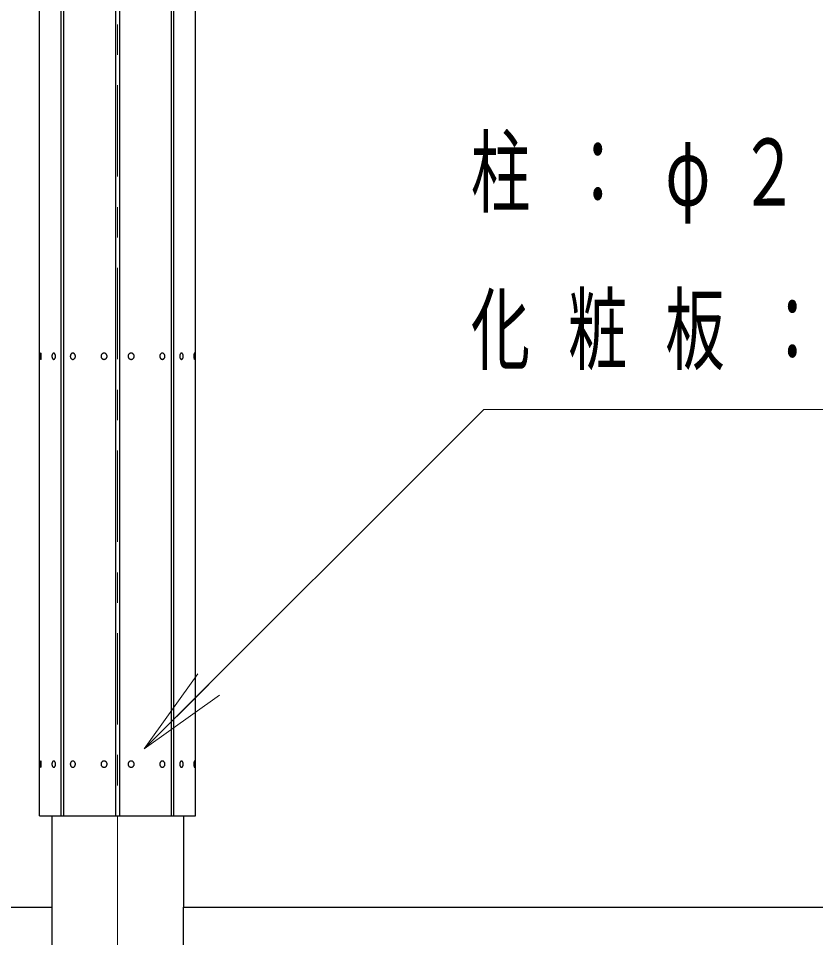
# Model space of a CAD drawing. Units: millimetres on the paper, scale 1:50. Extents: x -365 to 10, y -38 to 257.
# Drawn here: x -85.77 to -59.56, y 165.8 to 196 of the extents above; entities that cross this region are included whole.
import ezdxf

# ---------------------------------------------------------------- set-up
doc = ezdxf.new("R2010")
doc.units = ezdxf.units.MM
doc.linetypes.add('USER2', pattern=[6, 3, -1, 1, -1])
doc.layers.add('LY_1', color=7, linetype='Continuous', lineweight=25)
doc.styles.add('ＭＳ ゴシック', font='')
doc.styles.get('ＭＳ ゴシック').set_extended_font_data('MS Gothic')

msp = doc.modelspace()

# ---------------------------------------------------------------- linework, layer by layer
at = {"layer": 'LY_1', "linetype": 'USER2', "lineweight": 13}
for q in [(-82.507, 230.028), (-82.507, 147.759)]:
    msp.add_line((-82.507, 166.804), q, dxfattribs=at)
at = {"layer": 'LY_1'}
for p, q in [((-85.07, 169.804), (-85.07, 213.404)), ((-84.36, 169.804), (-84.36, 213.404)), ((-84.276, 169.804), (-84.276, 213.404)), ((-82.566, 169.804), (-82.566, 213.404)), ((-82.447, 213.404), (-82.447, 169.804)), ((-80.737, 169.804), (-80.737, 213.404)), ((-80.653, 169.804), (-80.653, 213.404)), ((-79.944, 169.804), (-79.944, 213.404)), ((-85.07, 169.804), (-79.944, 169.804)), ((-84.67, 169.804), (-84.67, 166.804)), ((-80.344, 169.804), (-80.344, 166.804)), ((-91.507, 166.804), (-84.67, 166.804)), ((-84.67, 166.804), (-84.67, 157.984)), ((-80.344, 166.804), (-10.214, 166.804)), ((-80.344, 157.984), (-80.344, 166.804))]:
    msp.add_line(p, q, dxfattribs=at)
at = {"layer": 'LY_1', "lineweight": 13}
for p, q in [((-81.633, 172.001), (-79.864, 174.475)), ((-81.633, 172.001), (-79.511, 174.121)), ((-79.157, 173.768), (-81.633, 172.001))]:
    msp.add_line(p, q, dxfattribs=at)
at = {"layer": 'LY_1'}
for points in [[(-85.031, 185.006), (-85.032, 185.006), (-85.034, 185.004), (-85.035, 185.003), (-85.037, 185), (-85.038, 184.996), (-85.039, 184.992), (-85.04, 184.987), (-85.042, 184.982), (-85.043, 184.976), (-85.044, 184.969), (-85.045, 184.962), (-85.045, 184.955), (-85.046, 184.947), (-85.047, 184.939), (-85.047, 184.93), (-85.047, 184.921), (-85.048, 184.912), (-85.048, 184.904), (-85.048, 184.895), (-85.047, 184.886), (-85.047, 184.877), (-85.047, 184.869), (-85.046, 184.86), (-85.045, 184.852), (-85.045, 184.845), (-85.044, 184.838), (-85.043, 184.831), (-85.042, 184.825), (-85.04, 184.82), (-85.039, 184.815), (-85.038, 184.811), (-85.037, 184.807), (-85.035, 184.805), (-85.034, 184.803), (-85.032, 184.801), (-85.031, 184.801), (-85.029, 184.801), (-85.028, 184.803), (-85.026, 184.805), (-85.025, 184.807), (-85.024, 184.811), (-85.022, 184.815), (-85.021, 184.82), (-85.02, 184.825), (-85.019, 184.831), (-85.018, 184.838), (-85.017, 184.845), (-85.016, 184.852), (-85.015, 184.86), (-85.015, 184.869), (-85.014, 184.877), (-85.014, 184.886), (-85.014, 184.895), (-85.014, 184.904), (-85.014, 184.912), (-85.014, 184.921), (-85.014, 184.93), (-85.015, 184.939), (-85.015, 184.947), (-85.016, 184.955), (-85.017, 184.962), (-85.018, 184.969), (-85.019, 184.976), (-85.02, 184.982), (-85.021, 184.987), (-85.022, 184.992), (-85.024, 184.996), (-85.025, 185), (-85.026, 185.003), (-85.028, 185.004), (-85.029, 185.006)], [(-84.606, 185.006), (-84.611, 185.006), (-84.616, 185.004), (-84.621, 185.003), (-84.626, 185), (-84.631, 184.996), (-84.636, 184.992), (-84.64, 184.987), (-84.644, 184.982), (-84.648, 184.976), (-84.651, 184.969), (-84.654, 184.962), (-84.657, 184.955), (-84.659, 184.947), (-84.661, 184.939), (-84.663, 184.93), (-84.664, 184.921), (-84.665, 184.912), (-84.665, 184.904), (-84.665, 184.895), (-84.664, 184.886), (-84.663, 184.877), (-84.661, 184.869), (-84.659, 184.86), (-84.657, 184.852), (-84.654, 184.845), (-84.651, 184.838), (-84.648, 184.831), (-84.644, 184.825), (-84.64, 184.82), (-84.636, 184.815), (-84.631, 184.811), (-84.626, 184.807), (-84.621, 184.805), (-84.616, 184.803), (-84.611, 184.801), (-84.606, 184.801), (-84.601, 184.801), (-84.596, 184.803), (-84.591, 184.805), (-84.586, 184.807), (-84.582, 184.811), (-84.577, 184.815), (-84.573, 184.82), (-84.569, 184.825), (-84.565, 184.831), (-84.562, 184.838), (-84.558, 184.845), (-84.556, 184.852), (-84.553, 184.86), (-84.551, 184.869), (-84.55, 184.877), (-84.549, 184.886), (-84.548, 184.895), (-84.548, 184.904), (-84.548, 184.912), (-84.549, 184.921), (-84.55, 184.93), (-84.551, 184.939), (-84.553, 184.947), (-84.556, 184.955), (-84.558, 184.962), (-84.562, 184.969), (-84.565, 184.976), (-84.569, 184.982), (-84.573, 184.987), (-84.577, 184.992), (-84.582, 184.996), (-84.586, 185), (-84.591, 185.003), (-84.596, 185.004), (-84.601, 185.006)], [(-83.977, 185.006), (-83.985, 185.006), (-83.992, 185.004), (-83.999, 185.003), (-84.006, 185), (-84.013, 184.996), (-84.019, 184.992), (-84.026, 184.987), (-84.031, 184.982), (-84.037, 184.976), (-84.042, 184.969), (-84.046, 184.962), (-84.05, 184.955), (-84.054, 184.947), (-84.056, 184.939), (-84.059, 184.93), (-84.06, 184.921), (-84.061, 184.912), (-84.061, 184.904), (-84.061, 184.895), (-84.06, 184.886), (-84.059, 184.877), (-84.056, 184.869), (-84.054, 184.86), (-84.05, 184.852), (-84.046, 184.845), (-84.042, 184.838), (-84.037, 184.831), (-84.031, 184.825), (-84.026, 184.82), (-84.019, 184.815), (-84.013, 184.811), (-84.006, 184.807), (-83.999, 184.805), (-83.992, 184.803), (-83.985, 184.801), (-83.977, 184.801), (-83.97, 184.801), (-83.963, 184.803), (-83.956, 184.805), (-83.949, 184.807), (-83.942, 184.811), (-83.935, 184.815), (-83.929, 184.82), (-83.923, 184.825), (-83.918, 184.831), (-83.913, 184.838), (-83.909, 184.845), (-83.905, 184.852), (-83.901, 184.86), (-83.899, 184.869), (-83.896, 184.877), (-83.895, 184.886), (-83.894, 184.895), (-83.893, 184.904), (-83.894, 184.912), (-83.895, 184.921), (-83.896, 184.93), (-83.899, 184.939), (-83.901, 184.947), (-83.905, 184.955), (-83.909, 184.962), (-83.913, 184.969), (-83.918, 184.976), (-83.923, 184.982), (-83.929, 184.987), (-83.935, 184.992), (-83.942, 184.996), (-83.949, 185), (-83.956, 185.003), (-83.963, 185.004), (-83.97, 185.006)], [(-82.952, 185.006), (-82.961, 185.006), (-82.97, 185.004), (-82.978, 185.003), (-82.986, 185), (-82.994, 184.996), (-83.002, 184.992), (-83.01, 184.987), (-83.016, 184.982), (-83.023, 184.976), (-83.029, 184.969), (-83.034, 184.962), (-83.039, 184.955), (-83.043, 184.947), (-83.046, 184.939), (-83.049, 184.93), (-83.051, 184.921), (-83.052, 184.912), (-83.052, 184.904), (-83.052, 184.895), (-83.051, 184.886), (-83.049, 184.877), (-83.046, 184.869), (-83.043, 184.86), (-83.039, 184.852), (-83.034, 184.845), (-83.029, 184.838), (-83.023, 184.831), (-83.016, 184.825), (-83.01, 184.82), (-83.002, 184.815), (-82.994, 184.811), (-82.986, 184.807), (-82.978, 184.805), (-82.97, 184.803), (-82.961, 184.801), (-82.952, 184.801), (-82.943, 184.801), (-82.935, 184.803), (-82.926, 184.805), (-82.918, 184.807), (-82.91, 184.811), (-82.902, 184.815), (-82.895, 184.82), (-82.888, 184.825), (-82.881, 184.831), (-82.876, 184.838), (-82.87, 184.845), (-82.866, 184.852), (-82.862, 184.86), (-82.858, 184.869), (-82.856, 184.877), (-82.854, 184.886), (-82.853, 184.895), (-82.852, 184.904), (-82.853, 184.912), (-82.854, 184.921), (-82.856, 184.93), (-82.858, 184.939), (-82.862, 184.947), (-82.866, 184.955), (-82.87, 184.962), (-82.876, 184.969), (-82.881, 184.976), (-82.888, 184.982), (-82.895, 184.987), (-82.902, 184.992), (-82.91, 184.996), (-82.918, 185), (-82.926, 185.003), (-82.935, 185.004), (-82.943, 185.006)], [(-82.061, 185.006), (-82.07, 185.006), (-82.078, 185.004), (-82.087, 185.003), (-82.095, 185), (-82.103, 184.996), (-82.111, 184.992), (-82.118, 184.987), (-82.125, 184.982), (-82.132, 184.976), (-82.137, 184.969), (-82.143, 184.962), (-82.147, 184.955), (-82.152, 184.947), (-82.155, 184.939), (-82.157, 184.93), (-82.159, 184.921), (-82.161, 184.912), (-82.161, 184.904), (-82.161, 184.895), (-82.159, 184.886), (-82.157, 184.877), (-82.155, 184.869), (-82.152, 184.86), (-82.147, 184.852), (-82.143, 184.845), (-82.137, 184.838), (-82.132, 184.831), (-82.125, 184.825), (-82.118, 184.82), (-82.111, 184.815), (-82.103, 184.811), (-82.095, 184.807), (-82.087, 184.805), (-82.078, 184.803), (-82.07, 184.801), (-82.061, 184.801), (-82.052, 184.801), (-82.044, 184.803), (-82.035, 184.805), (-82.027, 184.807), (-82.019, 184.811), (-82.011, 184.815), (-82.004, 184.82), (-81.997, 184.825), (-81.99, 184.831), (-81.984, 184.838), (-81.979, 184.845), (-81.974, 184.852), (-81.97, 184.86), (-81.967, 184.869), (-81.964, 184.877), (-81.962, 184.886), (-81.961, 184.895), (-81.961, 184.904), (-81.961, 184.912), (-81.962, 184.921), (-81.964, 184.93), (-81.967, 184.939), (-81.97, 184.947), (-81.974, 184.955), (-81.979, 184.962), (-81.984, 184.969), (-81.99, 184.976), (-81.997, 184.982), (-82.004, 184.987), (-82.011, 184.992), (-82.019, 184.996), (-82.027, 185), (-82.035, 185.003), (-82.044, 185.004), (-82.052, 185.006)], [(-81.036, 185.006), (-81.043, 185.006), (-81.05, 185.004), (-81.057, 185.003), (-81.064, 185), (-81.071, 184.996), (-81.078, 184.992), (-81.084, 184.987), (-81.09, 184.982), (-81.095, 184.976), (-81.1, 184.969), (-81.104, 184.962), (-81.108, 184.955), (-81.112, 184.947), (-81.115, 184.939), (-81.117, 184.93), (-81.118, 184.921), (-81.119, 184.912), (-81.12, 184.904), (-81.119, 184.895), (-81.118, 184.886), (-81.117, 184.877), (-81.115, 184.869), (-81.112, 184.86), (-81.108, 184.852), (-81.104, 184.845), (-81.1, 184.838), (-81.095, 184.831), (-81.09, 184.825), (-81.084, 184.82), (-81.078, 184.815), (-81.071, 184.811), (-81.064, 184.807), (-81.057, 184.805), (-81.05, 184.803), (-81.043, 184.801), (-81.036, 184.801), (-81.028, 184.801), (-81.021, 184.803), (-81.014, 184.805), (-81.007, 184.807), (-81, 184.811), (-80.994, 184.815), (-80.987, 184.82), (-80.982, 184.825), (-80.976, 184.831), (-80.971, 184.838), (-80.967, 184.845), (-80.963, 184.852), (-80.959, 184.86), (-80.957, 184.869), (-80.954, 184.877), (-80.953, 184.886), (-80.952, 184.895), (-80.952, 184.904), (-80.952, 184.912), (-80.953, 184.921), (-80.954, 184.93), (-80.957, 184.939), (-80.959, 184.947), (-80.963, 184.955), (-80.967, 184.962), (-80.971, 184.969), (-80.976, 184.976), (-80.982, 184.982), (-80.987, 184.987), (-80.994, 184.992), (-81, 184.996), (-81.007, 185), (-81.014, 185.003), (-81.021, 185.004), (-81.028, 185.006)], [(-80.407, 185.006), (-80.412, 185.006), (-80.417, 185.004), (-80.422, 185.003), (-80.427, 185), (-80.431, 184.996), (-80.436, 184.992), (-80.44, 184.987), (-80.444, 184.982), (-80.448, 184.976), (-80.452, 184.969), (-80.455, 184.962), (-80.457, 184.955), (-80.46, 184.947), (-80.462, 184.939), (-80.463, 184.93), (-80.464, 184.921), (-80.465, 184.912), (-80.465, 184.904), (-80.465, 184.895), (-80.464, 184.886), (-80.463, 184.877), (-80.462, 184.869), (-80.46, 184.86), (-80.457, 184.852), (-80.455, 184.845), (-80.452, 184.838), (-80.448, 184.831), (-80.444, 184.825), (-80.44, 184.82), (-80.436, 184.815), (-80.431, 184.811), (-80.427, 184.807), (-80.422, 184.805), (-80.417, 184.803), (-80.412, 184.801), (-80.407, 184.801), (-80.402, 184.801), (-80.397, 184.803), (-80.392, 184.805), (-80.387, 184.807), (-80.382, 184.811), (-80.377, 184.815), (-80.373, 184.82), (-80.369, 184.825), (-80.365, 184.831), (-80.362, 184.838), (-80.359, 184.845), (-80.356, 184.852), (-80.354, 184.86), (-80.352, 184.869), (-80.35, 184.877), (-80.349, 184.886), (-80.348, 184.895), (-80.348, 184.904), (-80.348, 184.912), (-80.349, 184.921), (-80.35, 184.93), (-80.352, 184.939), (-80.354, 184.947), (-80.356, 184.955), (-80.359, 184.962), (-80.362, 184.969), (-80.365, 184.976), (-80.369, 184.982), (-80.373, 184.987), (-80.377, 184.992), (-80.382, 184.996), (-80.387, 185), (-80.392, 185.003), (-80.397, 185.004), (-80.402, 185.006)], [(-79.982, 185.006), (-79.984, 185.006), (-79.985, 185.004), (-79.987, 185.003), (-79.988, 185), (-79.989, 184.996), (-79.991, 184.992), (-79.992, 184.987), (-79.993, 184.982), (-79.994, 184.976), (-79.995, 184.969), (-79.996, 184.962), (-79.997, 184.955), (-79.998, 184.947), (-79.998, 184.939), (-79.999, 184.93), (-79.999, 184.921), (-79.999, 184.912), (-79.999, 184.904), (-79.999, 184.895), (-79.999, 184.886), (-79.999, 184.877), (-79.998, 184.869), (-79.998, 184.86), (-79.997, 184.852), (-79.996, 184.845), (-79.995, 184.838), (-79.994, 184.831), (-79.993, 184.825), (-79.992, 184.82), (-79.991, 184.815), (-79.989, 184.811), (-79.988, 184.807), (-79.987, 184.805), (-79.985, 184.803), (-79.984, 184.801), (-79.982, 184.801), (-79.981, 184.801), (-79.979, 184.803), (-79.978, 184.805), (-79.976, 184.807), (-79.975, 184.811), (-79.974, 184.815), (-79.973, 184.82), (-79.971, 184.825), (-79.97, 184.831), (-79.969, 184.838), (-79.968, 184.845), (-79.968, 184.852), (-79.967, 184.86), (-79.966, 184.869), (-79.966, 184.877), (-79.966, 184.886), (-79.965, 184.895), (-79.965, 184.904), (-79.965, 184.912), (-79.966, 184.921), (-79.966, 184.93), (-79.966, 184.939), (-79.967, 184.947), (-79.968, 184.955), (-79.968, 184.962), (-79.969, 184.969), (-79.97, 184.976), (-79.971, 184.982), (-79.973, 184.987), (-79.974, 184.992), (-79.975, 184.996), (-79.976, 185), (-79.978, 185.003), (-79.979, 185.004), (-79.981, 185.006)], [(-85.031, 171.606), (-85.032, 171.606), (-85.034, 171.604), (-85.035, 171.603), (-85.037, 171.6), (-85.038, 171.596), (-85.039, 171.592), (-85.04, 171.587), (-85.042, 171.582), (-85.043, 171.576), (-85.044, 171.569), (-85.045, 171.562), (-85.045, 171.555), (-85.046, 171.547), (-85.047, 171.539), (-85.047, 171.53), (-85.047, 171.521), (-85.048, 171.512), (-85.048, 171.504), (-85.048, 171.495), (-85.047, 171.486), (-85.047, 171.477), (-85.047, 171.469), (-85.046, 171.46), (-85.045, 171.452), (-85.045, 171.445), (-85.044, 171.438), (-85.043, 171.431), (-85.042, 171.425), (-85.04, 171.42), (-85.039, 171.415), (-85.038, 171.411), (-85.037, 171.407), (-85.035, 171.405), (-85.034, 171.403), (-85.032, 171.401), (-85.031, 171.401), (-85.029, 171.401), (-85.028, 171.403), (-85.026, 171.405), (-85.025, 171.407), (-85.024, 171.411), (-85.022, 171.415), (-85.021, 171.42), (-85.02, 171.425), (-85.019, 171.431), (-85.018, 171.438), (-85.017, 171.445), (-85.016, 171.452), (-85.015, 171.46), (-85.015, 171.469), (-85.014, 171.477), (-85.014, 171.486), (-85.014, 171.495), (-85.014, 171.504), (-85.014, 171.512), (-85.014, 171.521), (-85.014, 171.53), (-85.015, 171.539), (-85.015, 171.547), (-85.016, 171.555), (-85.017, 171.562), (-85.018, 171.569), (-85.019, 171.576), (-85.02, 171.582), (-85.021, 171.587), (-85.022, 171.592), (-85.024, 171.596), (-85.025, 171.6), (-85.026, 171.603), (-85.028, 171.604), (-85.029, 171.606)], [(-84.606, 171.606), (-84.611, 171.606), (-84.616, 171.604), (-84.621, 171.603), (-84.626, 171.6), (-84.631, 171.596), (-84.636, 171.592), (-84.64, 171.587), (-84.644, 171.582), (-84.648, 171.576), (-84.651, 171.569), (-84.654, 171.562), (-84.657, 171.555), (-84.659, 171.547), (-84.661, 171.539), (-84.663, 171.53), (-84.664, 171.521), (-84.665, 171.512), (-84.665, 171.504), (-84.665, 171.495), (-84.664, 171.486), (-84.663, 171.477), (-84.661, 171.469), (-84.659, 171.46), (-84.657, 171.452), (-84.654, 171.445), (-84.651, 171.438), (-84.648, 171.431), (-84.644, 171.425), (-84.64, 171.42), (-84.636, 171.415), (-84.631, 171.411), (-84.626, 171.407), (-84.621, 171.405), (-84.616, 171.403), (-84.611, 171.401), (-84.606, 171.401), (-84.601, 171.401), (-84.596, 171.403), (-84.591, 171.405), (-84.586, 171.407), (-84.582, 171.411), (-84.577, 171.415), (-84.573, 171.42), (-84.569, 171.425), (-84.565, 171.431), (-84.562, 171.438), (-84.558, 171.445), (-84.556, 171.452), (-84.553, 171.46), (-84.551, 171.469), (-84.55, 171.477), (-84.549, 171.486), (-84.548, 171.495), (-84.548, 171.504), (-84.548, 171.512), (-84.549, 171.521), (-84.55, 171.53), (-84.551, 171.539), (-84.553, 171.547), (-84.556, 171.555), (-84.558, 171.562), (-84.562, 171.569), (-84.565, 171.576), (-84.569, 171.582), (-84.573, 171.587), (-84.577, 171.592), (-84.582, 171.596), (-84.586, 171.6), (-84.591, 171.603), (-84.596, 171.604), (-84.601, 171.606)], [(-83.977, 171.606), (-83.985, 171.606), (-83.992, 171.604), (-83.999, 171.603), (-84.006, 171.6), (-84.013, 171.596), (-84.019, 171.592), (-84.026, 171.587), (-84.031, 171.582), (-84.037, 171.576), (-84.042, 171.569), (-84.046, 171.562), (-84.05, 171.555), (-84.054, 171.547), (-84.056, 171.539), (-84.059, 171.53), (-84.06, 171.521), (-84.061, 171.512), (-84.061, 171.504), (-84.061, 171.495), (-84.06, 171.486), (-84.059, 171.477), (-84.056, 171.469), (-84.054, 171.46), (-84.05, 171.452), (-84.046, 171.445), (-84.042, 171.438), (-84.037, 171.431), (-84.031, 171.425), (-84.026, 171.42), (-84.019, 171.415), (-84.013, 171.411), (-84.006, 171.407), (-83.999, 171.405), (-83.992, 171.403), (-83.985, 171.401), (-83.977, 171.401), (-83.97, 171.401), (-83.963, 171.403), (-83.956, 171.405), (-83.949, 171.407), (-83.942, 171.411), (-83.935, 171.415), (-83.929, 171.42), (-83.923, 171.425), (-83.918, 171.431), (-83.913, 171.438), (-83.909, 171.445), (-83.905, 171.452), (-83.901, 171.46), (-83.899, 171.469), (-83.896, 171.477), (-83.895, 171.486), (-83.894, 171.495), (-83.893, 171.504), (-83.894, 171.512), (-83.895, 171.521), (-83.896, 171.53), (-83.899, 171.539), (-83.901, 171.547), (-83.905, 171.555), (-83.909, 171.562), (-83.913, 171.569), (-83.918, 171.576), (-83.923, 171.582), (-83.929, 171.587), (-83.935, 171.592), (-83.942, 171.596), (-83.949, 171.6), (-83.956, 171.603), (-83.963, 171.604), (-83.97, 171.606)], [(-82.952, 171.606), (-82.961, 171.606), (-82.97, 171.604), (-82.978, 171.603), (-82.986, 171.6), (-82.994, 171.596), (-83.002, 171.592), (-83.01, 171.587), (-83.016, 171.582), (-83.023, 171.576), (-83.029, 171.569), (-83.034, 171.562), (-83.039, 171.555), (-83.043, 171.547), (-83.046, 171.539), (-83.049, 171.53), (-83.051, 171.521), (-83.052, 171.512), (-83.052, 171.504), (-83.052, 171.495), (-83.051, 171.486), (-83.049, 171.477), (-83.046, 171.469), (-83.043, 171.46), (-83.039, 171.452), (-83.034, 171.445), (-83.029, 171.438), (-83.023, 171.431), (-83.016, 171.425), (-83.01, 171.42), (-83.002, 171.415), (-82.994, 171.411), (-82.986, 171.407), (-82.978, 171.405), (-82.97, 171.403), (-82.961, 171.401), (-82.952, 171.401), (-82.943, 171.401), (-82.935, 171.403), (-82.926, 171.405), (-82.918, 171.407), (-82.91, 171.411), (-82.902, 171.415), (-82.895, 171.42), (-82.888, 171.425), (-82.881, 171.431), (-82.876, 171.438), (-82.87, 171.445), (-82.866, 171.452), (-82.862, 171.46), (-82.858, 171.469), (-82.856, 171.477), (-82.854, 171.486), (-82.853, 171.495), (-82.852, 171.504), (-82.853, 171.512), (-82.854, 171.521), (-82.856, 171.53), (-82.858, 171.539), (-82.862, 171.547), (-82.866, 171.555), (-82.87, 171.562), (-82.876, 171.569), (-82.881, 171.576), (-82.888, 171.582), (-82.895, 171.587), (-82.902, 171.592), (-82.91, 171.596), (-82.918, 171.6), (-82.926, 171.603), (-82.935, 171.604), (-82.943, 171.606)], [(-82.061, 171.606), (-82.07, 171.606), (-82.078, 171.604), (-82.087, 171.603), (-82.095, 171.6), (-82.103, 171.596), (-82.111, 171.592), (-82.118, 171.587), (-82.125, 171.582), (-82.132, 171.576), (-82.137, 171.569), (-82.143, 171.562), (-82.147, 171.555), (-82.152, 171.547), (-82.155, 171.539), (-82.157, 171.53), (-82.159, 171.521), (-82.161, 171.512), (-82.161, 171.504), (-82.161, 171.495), (-82.159, 171.486), (-82.157, 171.477), (-82.155, 171.469), (-82.152, 171.46), (-82.147, 171.452), (-82.143, 171.445), (-82.137, 171.438), (-82.132, 171.431), (-82.125, 171.425), (-82.118, 171.42), (-82.111, 171.415), (-82.103, 171.411), (-82.095, 171.407), (-82.087, 171.405), (-82.078, 171.403), (-82.07, 171.401), (-82.061, 171.401), (-82.052, 171.401), (-82.044, 171.403), (-82.035, 171.405), (-82.027, 171.407), (-82.019, 171.411), (-82.011, 171.415), (-82.004, 171.42), (-81.997, 171.425), (-81.99, 171.431), (-81.984, 171.438), (-81.979, 171.445), (-81.974, 171.452), (-81.97, 171.46), (-81.967, 171.469), (-81.964, 171.477), (-81.962, 171.486), (-81.961, 171.495), (-81.961, 171.504), (-81.961, 171.512), (-81.962, 171.521), (-81.964, 171.53), (-81.967, 171.539), (-81.97, 171.547), (-81.974, 171.555), (-81.979, 171.562), (-81.984, 171.569), (-81.99, 171.576), (-81.997, 171.582), (-82.004, 171.587), (-82.011, 171.592), (-82.019, 171.596), (-82.027, 171.6), (-82.035, 171.603), (-82.044, 171.604), (-82.052, 171.606)], [(-81.036, 171.606), (-81.043, 171.606), (-81.05, 171.604), (-81.057, 171.603), (-81.064, 171.6), (-81.071, 171.596), (-81.078, 171.592), (-81.084, 171.587), (-81.09, 171.582), (-81.095, 171.576), (-81.1, 171.569), (-81.104, 171.562), (-81.108, 171.555), (-81.112, 171.547), (-81.115, 171.539), (-81.117, 171.53), (-81.118, 171.521), (-81.119, 171.512), (-81.12, 171.504), (-81.119, 171.495), (-81.118, 171.486), (-81.117, 171.477), (-81.115, 171.469), (-81.112, 171.46), (-81.108, 171.452), (-81.104, 171.445), (-81.1, 171.438), (-81.095, 171.431), (-81.09, 171.425), (-81.084, 171.42), (-81.078, 171.415), (-81.071, 171.411), (-81.064, 171.407), (-81.057, 171.405), (-81.05, 171.403), (-81.043, 171.401), (-81.036, 171.401), (-81.028, 171.401), (-81.021, 171.403), (-81.014, 171.405), (-81.007, 171.407), (-81, 171.411), (-80.994, 171.415), (-80.987, 171.42), (-80.982, 171.425), (-80.976, 171.431), (-80.971, 171.438), (-80.967, 171.445), (-80.963, 171.452), (-80.959, 171.46), (-80.957, 171.469), (-80.954, 171.477), (-80.953, 171.486), (-80.952, 171.495), (-80.952, 171.504), (-80.952, 171.512), (-80.953, 171.521), (-80.954, 171.53), (-80.957, 171.539), (-80.959, 171.547), (-80.963, 171.555), (-80.967, 171.562), (-80.971, 171.569), (-80.976, 171.576), (-80.982, 171.582), (-80.987, 171.587), (-80.994, 171.592), (-81, 171.596), (-81.007, 171.6), (-81.014, 171.603), (-81.021, 171.604), (-81.028, 171.606)], [(-80.407, 171.606), (-80.412, 171.606), (-80.417, 171.604), (-80.422, 171.603), (-80.427, 171.6), (-80.431, 171.596), (-80.436, 171.592), (-80.44, 171.587), (-80.444, 171.582), (-80.448, 171.576), (-80.452, 171.569), (-80.455, 171.562), (-80.457, 171.555), (-80.46, 171.547), (-80.462, 171.539), (-80.463, 171.53), (-80.464, 171.521), (-80.465, 171.512), (-80.465, 171.504), (-80.465, 171.495), (-80.464, 171.486), (-80.463, 171.477), (-80.462, 171.469), (-80.46, 171.46), (-80.457, 171.452), (-80.455, 171.445), (-80.452, 171.438), (-80.448, 171.431), (-80.444, 171.425), (-80.44, 171.42), (-80.436, 171.415), (-80.431, 171.411), (-80.427, 171.407), (-80.422, 171.405), (-80.417, 171.403), (-80.412, 171.401), (-80.407, 171.401), (-80.402, 171.401), (-80.397, 171.403), (-80.392, 171.405), (-80.387, 171.407), (-80.382, 171.411), (-80.377, 171.415), (-80.373, 171.42), (-80.369, 171.425), (-80.365, 171.431), (-80.362, 171.438), (-80.359, 171.445), (-80.356, 171.452), (-80.354, 171.46), (-80.352, 171.469), (-80.35, 171.477), (-80.349, 171.486), (-80.348, 171.495), (-80.348, 171.504), (-80.348, 171.512), (-80.349, 171.521), (-80.35, 171.53), (-80.352, 171.539), (-80.354, 171.547), (-80.356, 171.555), (-80.359, 171.562), (-80.362, 171.569), (-80.365, 171.576), (-80.369, 171.582), (-80.373, 171.587), (-80.377, 171.592), (-80.382, 171.596), (-80.387, 171.6), (-80.392, 171.603), (-80.397, 171.604), (-80.402, 171.606)], [(-79.982, 171.606), (-79.984, 171.606), (-79.985, 171.604), (-79.987, 171.603), (-79.988, 171.6), (-79.989, 171.596), (-79.991, 171.592), (-79.992, 171.587), (-79.993, 171.582), (-79.994, 171.576), (-79.995, 171.569), (-79.996, 171.562), (-79.997, 171.555), (-79.998, 171.547), (-79.998, 171.539), (-79.999, 171.53), (-79.999, 171.521), (-79.999, 171.512), (-79.999, 171.504), (-79.999, 171.495), (-79.999, 171.486), (-79.999, 171.477), (-79.998, 171.469), (-79.998, 171.46), (-79.997, 171.452), (-79.996, 171.445), (-79.995, 171.438), (-79.994, 171.431), (-79.993, 171.425), (-79.992, 171.42), (-79.991, 171.415), (-79.989, 171.411), (-79.988, 171.407), (-79.987, 171.405), (-79.985, 171.403), (-79.984, 171.401), (-79.982, 171.401), (-79.981, 171.401), (-79.979, 171.403), (-79.978, 171.405), (-79.976, 171.407), (-79.975, 171.411), (-79.974, 171.415), (-79.973, 171.42), (-79.971, 171.425), (-79.97, 171.431), (-79.969, 171.438), (-79.968, 171.445), (-79.968, 171.452), (-79.967, 171.46), (-79.966, 171.469), (-79.966, 171.477), (-79.966, 171.486), (-79.965, 171.495), (-79.965, 171.504), (-79.965, 171.512), (-79.966, 171.521), (-79.966, 171.53), (-79.966, 171.539), (-79.967, 171.547), (-79.968, 171.555), (-79.968, 171.562), (-79.969, 171.569), (-79.97, 171.576), (-79.971, 171.582), (-79.973, 171.587), (-79.974, 171.592), (-79.975, 171.596), (-79.976, 171.6), (-79.978, 171.603), (-79.979, 171.604), (-79.981, 171.606)]]:
    msp.add_lwpolyline(points, close=True, dxfattribs=at)
at = {"layer": 'LY_1', "lineweight": 13}
msp.add_lwpolyline([(-81.633, 172.001), (-70.469, 183.155), (-34.461, 183.155)], dxfattribs=at)

# ---------------------------------------------------------------- texts
at = {"layer": 'LY_1', "char_height": 2.199, "attachment_point": 4, "style": 'ＭＳ ゴシック'}
for s, insert in [('\\T1.64;\\W0.65;柱：φ２１６．３×４．５', (-70.895, 190.655)), ('\\T1.64;\\W0.65;化粧板：合成木材\u3000２０ｔ', (-70.895, 185.655))]:
    msp.add_mtext(s, dxfattribs=dict(at, insert=insert))

doc.saveas('drawing.dxf')
